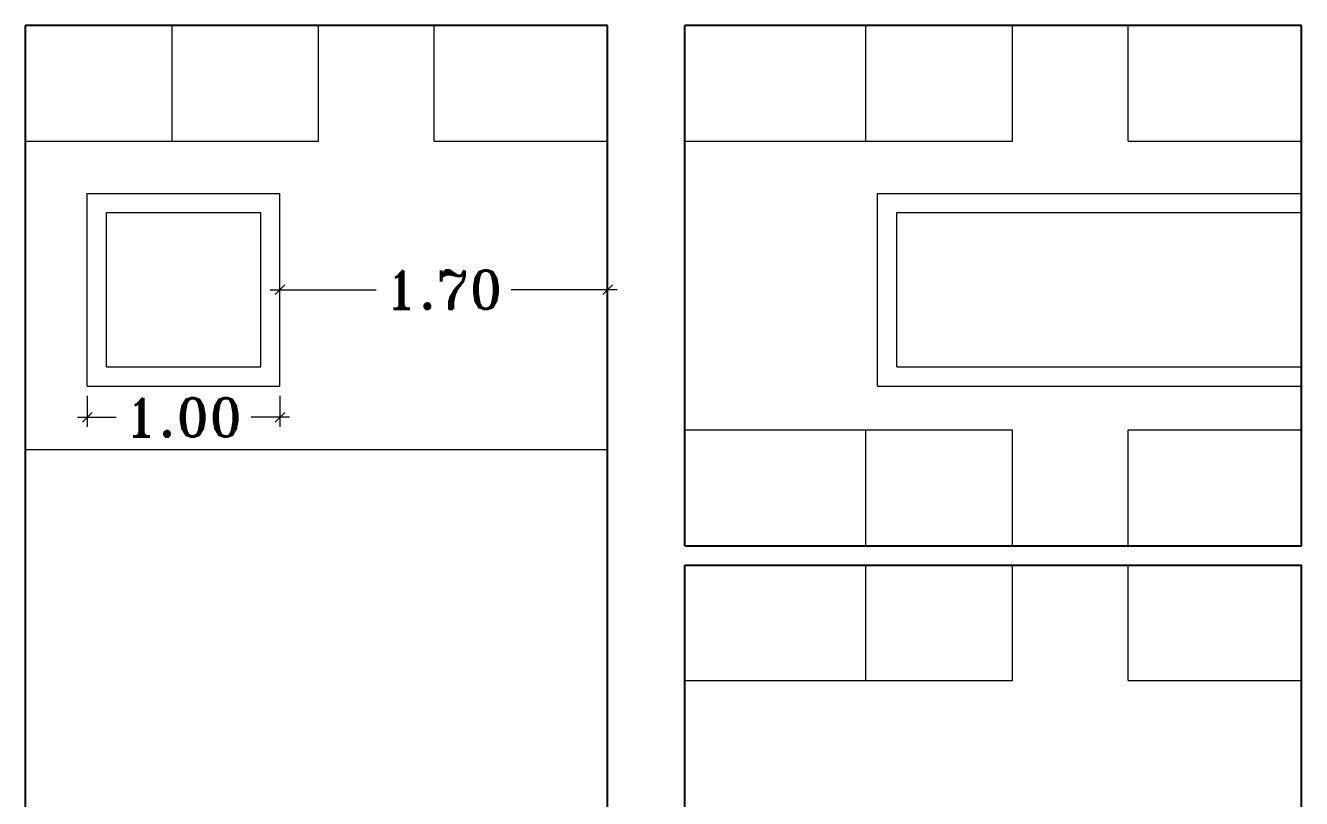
# Model space of a CAD drawing. Header units: inches. Extents: x 0 to 535, y -174 to 989.
# Drawn here: x 374.66 to 381.28, y 101.1 to 105.11 of the extents above; entities that cross this region are included whole.
import ezdxf

# ---------------------------------------------------------------- set-up
doc = ezdxf.new("R2010")
doc.units = ezdxf.units.IN
doc.header["$MEASUREMENT"] = 0
for name, color, linetype, lineweight in [('1', 1, 'Continuous', 9), ('dimension', 21, 'Continuous', 9), ('wall', 51, 'Continuous', 25)]:
    doc.layers.add(name, color=color, linetype=linetype, lineweight=lineweight)
doc.styles.add('ROMANT', font='romant')
doc.dimstyles.new('STANDARD$0', dxfattribs={"dimtxt": 0.2, "dimasz": 0.05, "dimexe": 0.05, "dimexo": 0.05, "dimgap": 0.05, "dimtad": 0, "dimzin": 0, "dimdsep": 46, "dimtxsty": 'ROMANT', "dimblk": 'OBLIQUE', "dimcen": 0, "dimdle": 0.05, "dimclrd": 256, "dimclre": 256, "dimclrt": 256, "dimadec": 0, "dimazin": 0, "dimtfac": 1, "dimtix": 1, "dimtofl": 0, "dimtmove": 1, "dimatfit": 3, "dimldrblk": 'OBLIQUE', "dimfxl": 1, "dimtolj": 1, "dimtzin": 0, "dimlwd": -1, "dimlwe": -1, "dimarcsym": 1})

# ---------------------------------------------------------------- blocks, each defined once
blk = doc.blocks.new('_Oblique')
at = {"color": 0, "linetype": 'ByBlock', "lineweight": -2}
blk.add_line((-0.5, -0.5), (0.5, 0.5), dxfattribs=at)
blk = doc.blocks.new('*D157')
at = {"layer": 'Defpoints', "color": 0, "transparency": 16777216}
for p in [(375.9822, 103.7436), (377.6822, 103.7436), (377.6822, 103.7436)]:
    blk.add_point(p, dxfattribs=at)
at = {"layer": 'dimension', "transparency": 16777216}
for p, q in [((375.9322, 103.7436), (376.4822, 103.7436)), ((377.7322, 103.7436), (377.1822, 103.7436))]:
    blk.add_line(p, q, dxfattribs=at)
at = {"layer": 'dimension', "transparency": 16777216, "xscale": 0.05, "yscale": 0.05, "zscale": 0.05, "rotation": 180}
blk.add_blockref('_Oblique', (375.9822, 103.7436), dxfattribs=at)
at = {"layer": 'dimension', "transparency": 16777216, "xscale": 0.05, "yscale": 0.05, "zscale": 0.05}
blk.add_blockref('_Oblique', (377.6822, 103.7436), dxfattribs=at)
at = {"layer": 'dimension', "transparency": 16777216, "insert": (376.8322, 103.7436), "char_height": 0.2, "attachment_point": 5, "style": 'ROMANT'}
blk.add_mtext('\\A1;1.70', dxfattribs=at)
blk = doc.blocks.new('*D176')
at = {"layer": 'Defpoints', "color": 0, "transparency": 16777216}
for p in [(374.9822, 103.2436), (375.9822, 103.2436), (374.9822, 103.0815)]:
    blk.add_point(p, dxfattribs=at)
at = {"layer": 'dimension', "transparency": 16777216}
for p, q in [((374.9822, 103.1936), (374.9822, 103.0315)), ((375.9822, 103.1936), (375.9822, 103.0315)), ((374.9322, 103.0815), (375.1322, 103.0815)), ((376.0322, 103.0815), (375.8322, 103.0815))]:
    blk.add_line(p, q, dxfattribs=at)
at = {"layer": 'dimension', "transparency": 16777216, "xscale": 0.05, "yscale": 0.05, "zscale": 0.05, "rotation": 180}
blk.add_blockref('_Oblique', (374.9822, 103.0815), dxfattribs=at)
at = {"layer": 'dimension', "transparency": 16777216, "xscale": 0.05, "yscale": 0.05, "zscale": 0.05}
blk.add_blockref('_Oblique', (375.9822, 103.0815), dxfattribs=at)
at = {"layer": 'dimension', "transparency": 16777216, "insert": (375.4822, 103.0815), "char_height": 0.2, "attachment_point": 5, "style": 'ROMANT'}
blk.add_mtext('\\A1;1.00', dxfattribs=at)

msp = doc.modelspace()

# ---------------------------------------------------------------- linework, layer by layer
at = {"layer": '1'}
for p, q in [((375.4222, 104.5148), (375.4222, 105.1148)), ((376.1822, 104.5148), (376.1822, 105.1148)), ((376.7822, 104.5148), (376.7822, 105.1148)), ((379.0222, 104.5148), (379.0222, 105.1148)), ((379.7822, 104.5148), (379.7822, 105.1148)), ((380.3822, 104.5148), (380.3822, 105.1148)), ((374.6622, 104.5148), (376.1822, 104.5148)), ((376.7822, 104.5148), (377.6822, 104.5148)), ((378.0822, 104.5148), (379.7822, 104.5148)), ((380.3822, 104.5148), (381.2822, 104.5148)), ((374.9822, 104.2436), (375.9822, 104.2436)), ((374.9822, 103.2436), (374.9822, 104.2436)), ((375.9822, 103.2436), (375.9822, 104.2436)), ((379.0822, 104.2436), (381.2822, 104.2436)), ((379.0822, 103.2436), (379.0822, 104.2436)), ((375.0822, 103.3436), (375.0822, 104.1436)), ((375.0822, 104.1436), (375.8822, 104.1436)), ((375.8822, 103.3436), (375.8822, 104.1436)), ((379.1822, 104.1436), (381.2822, 104.1436)), ((379.1822, 103.3436), (379.1822, 104.1436)), ((375.0822, 103.3436), (375.8822, 103.3436)), ((379.1822, 103.3436), (381.2822, 103.3436)), ((374.9822, 103.2436), (375.9822, 103.2436)), ((379.0822, 103.2436), (381.2822, 103.2436)), ((379.7822, 103.0148), (378.0822, 103.0148)), ((379.0222, 102.4148), (379.0222, 103.0148)), ((379.7822, 102.4148), (379.7822, 103.0148)), ((381.2822, 103.0148), (380.3822, 103.0148)), ((380.3822, 102.4148), (380.3822, 103.0148)), ((374.6622, 102.9148), (377.6822, 102.9148)), ((379.0222, 101.7148), (379.0222, 102.3148)), ((379.7822, 101.7148), (379.7822, 102.3148)), ((380.3822, 101.7148), (380.3822, 102.3148)), ((378.0822, 101.7148), (379.7822, 101.7148)), ((380.3822, 101.7148), (381.2822, 101.7148))]:
    msp.add_line(p, q, dxfattribs=at)
at = {"layer": 'wall'}
for p, q in [((374.6622, 95.5773), (374.6622, 105.1148)), ((377.6822, 105.1148), (374.6622, 105.1148)), ((377.6822, 99.1794), (377.6822, 105.1148)), ((381.2822, 105.1148), (378.0822, 105.1148)), ((378.0822, 102.4148), (378.0822, 105.1148)), ((381.2822, 102.4148), (381.2822, 105.1148)), ((378.0822, 102.4148), (381.2822, 102.4148)), ((378.0822, 102.3148), (381.2822, 102.3148)), ((378.0822, 99.1794), (378.0822, 102.3148)), ((381.2822, 90.5148), (381.2822, 102.3148))]:
    msp.add_line(p, q, dxfattribs=at)

# ---------------------------------------------------------------- dimensions: what is measured, and where the dimension line sits
at = {"layer": 'dimension'}
for base, p1, p2, picture, middle in [((377.6822, 103.7436), (375.9822, 103.7436), (377.6822, 103.7436), '*D157', (376.8322, 103.7436)), ((374.9822, 103.0815), (375.9822, 103.2436), (374.9822, 103.2436), '*D176', (375.4822, 103.0815))]:
    dim = msp.add_linear_dim(base=base, p1=p1, p2=p2, dimstyle='STANDARD$0', dxfattribs=at)
    dim.commit()
    dim.dimension.update_dxf_attribs({"geometry": picture, "text_midpoint": middle})

doc.saveas('drawing.dxf')
